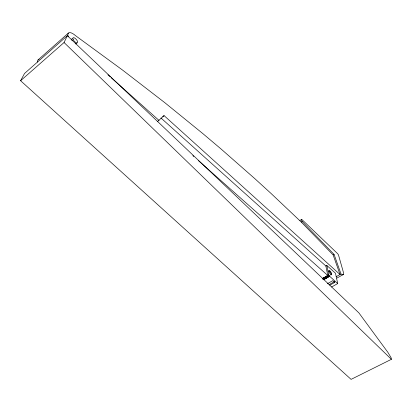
<?xml version="1.0" encoding="UTF-8"?>
<svg xmlns="http://www.w3.org/2000/svg" width="412" height="412" viewBox="0 0 412 412"><rect width="100%" height="100%" fill="white"/><g stroke="black" fill="none" stroke-linecap="round" stroke-linejoin="round"><path stroke-width="0.62" d="M343.562 274.304L343.438 272.44L338.51 255.038A2.57 0.803 59 0 0 337.629 253.658L302.032 219.653A1.514 0.5 57.9 0 0 301.414 219.838A1.514 0.5 57.9 0 0 302.212 221.465L334.075 254.405L340.997 273.97A7.74 2.457 59.4 0 0 343.505 274.418L336.862 278.115M20.6 80.726L64.056 42.524L67.352 35.684L358.878 312.873L387.841 352.281L391.045 357.606L391.4 359.316L351.086 379.37L20.6 80.726L24.54 73.46L67.352 35.684M157.338 121.72L164.064 115.607L340.039 274.516L333.138 254.951L301.265 222.053L270.813 193.238L254.817 178.643L221.007 148.953L203.065 133.782L164.743 102.624L122.539 70.061L75.52 35.648A9.069 3.672 48.5 0 0 69.35 32.636A9.069 3.672 48.5 0 0 68.32 36.817M38.12 59.848L68.459 33.042M162.73 116.627L164.064 115.607M299.931 220.472L301.558 219.457M301.265 222.053L302.212 221.465M333.138 254.951L334.075 254.405M198.599 160.788L327.787 275.474L325.877 266.018L326.84 265.462L335.497 273.244L337.701 283.569L331.572 287.03M322.251 278.646L328.766 274.912L326.84 265.462M322.225 278.79L328.766 274.912M322.807 278.6L328.786 275.025M322.853 278.728L328.822 275.149M322.91 278.862L328.869 275.278M322.972 278.996L328.925 275.412M323.044 279.13L328.992 275.551M323.126 279.264L329.147 275.819L337.701 283.569M323.209 279.393L329.229 275.947M323.296 279.511L329.317 276.066M323.389 279.624L329.409 276.174M323.477 279.722L329.497 276.277M323.564 279.805L329.585 276.359M336.135 276.74L340.997 273.97M327.283 283.78L332.808 280.644L334.786 282.4L329.821 285.212M329.095 284.651L334.606 281.525L334.786 282.4M192.837 155.674L193.8 156.529M107.923 74.783L110.313 76.915M111.266 77.77L159.032 120.438M160.948 117.981L325.877 266.018M64.056 42.524L391.4 359.316M37.451 62.083A8.853 3.991 47.4 0 1 39.094 59.374M76.601 43.09A3.306 1.344 48.5 0 1 75.427 43.78M72.115 40.551A3.306 1.344 48.5 0 1 72.481 38.604M328.534 270.942A2.39 0.793 59.5 0 1 330.651 272.77A2.39 0.793 59.5 0 1 330.707 274.989M329.044 271.74A2.39 0.788 59.5 0 0 331.444 274.737A2.39 0.788 59.5 0 0 330.46 271.462A2.39 0.788 59.5 0 0 329.044 271.74M73.202 39.619A3.311 1.339 48.6 0 0 77.374 42.838A3.311 1.339 48.6 0 0 75.236 38.429A3.311 1.339 48.6 0 0 73.202 39.619"/></g></svg>
